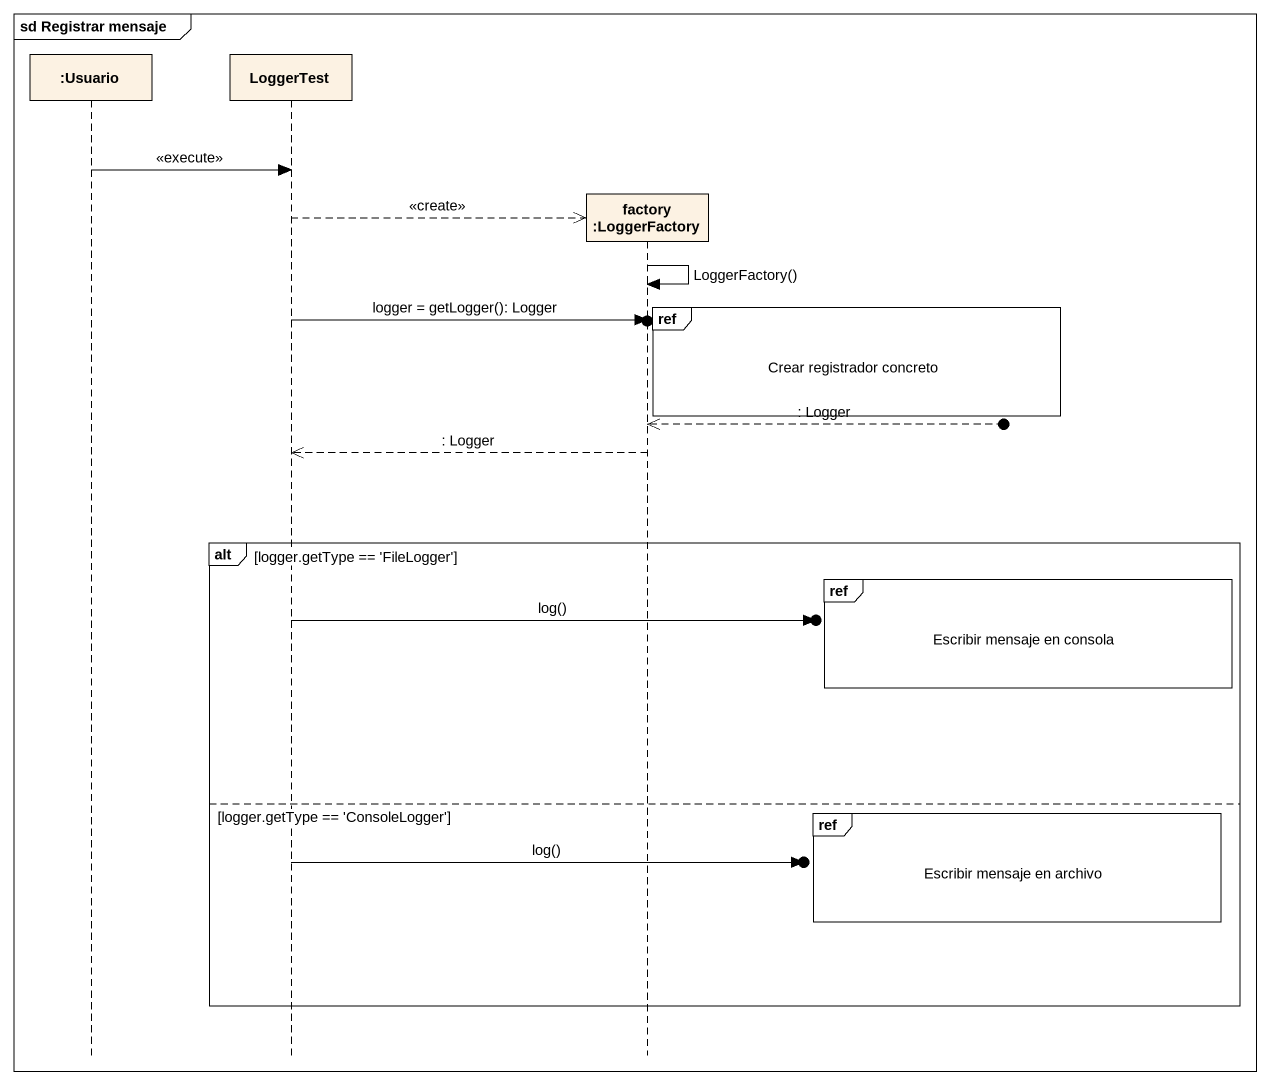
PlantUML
@startuml
mainframe sd Registrar mensaje
hide footbox
participant ":Usuario" as Usuario
participant LoggerTest
participant "factory :LoggerFactory" as factory_LoggerFactory

Usuario -> LoggerTest : <<execute>>
LoggerTest -->> factory_LoggerFactory ** : <<create>>
factory_LoggerFactory -> factory_LoggerFactory : LoggerFactory()
ref over factory_LoggerFactory : Crear registrador concreto
LoggerTest -> factory_LoggerFactory : logger = getLogger(): Logger
factory_LoggerFactory <<--o] : : Logger
factory_LoggerFactory -->> LoggerTest : : Logger
alt logger.getType == 'FileLogger'
  ref over factory_LoggerFactory : Escribir mensaje en consola
  LoggerTest ->o] : log()
else logger.getType == 'ConsoleLogger'
  ref over factory_LoggerFactory : Escribir mensaje en archivo
  LoggerTest ->o] : log()
end
@enduml
